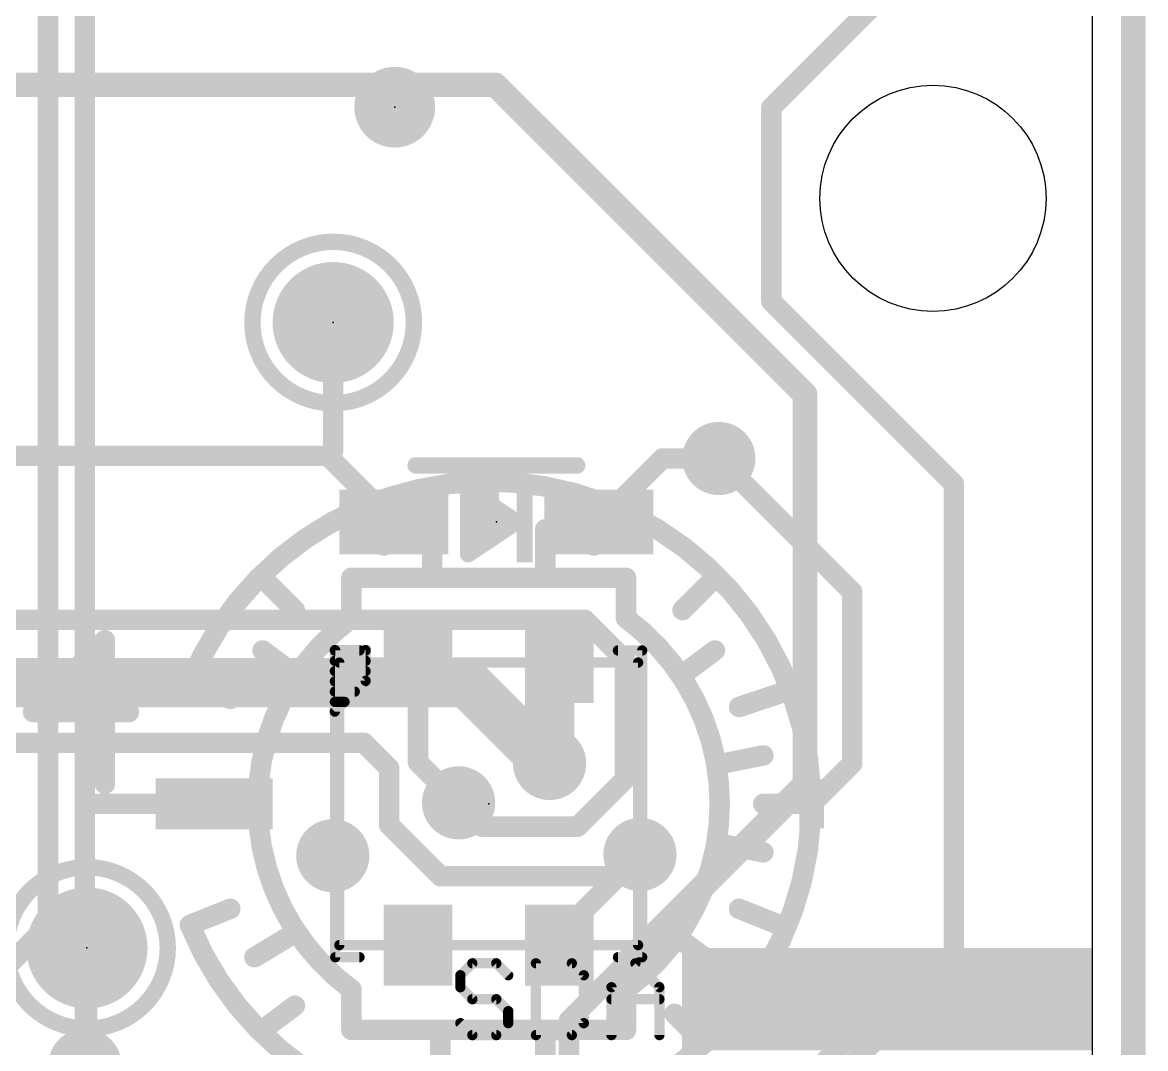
# Model space of a CAD drawing. Extents: x -30.6 to 30.6, y -30.6 to 30.6.
# Drawn here: x 16.73 to 30.63, y 4.47 to 17.18 of the extents above; entities that cross this region are included whole.
import ezdxf

# ---------------------------------------------------------------- set-up
doc = ezdxf.new("R2010")
doc.units = 0
for name, color, linetype in [('1', 12, 'CONTINUOUS'), ('16', 5, 'CONTINUOUS'), ('18', 110, 'CONTINUOUS'), ('20', 53, 'CONTINUOUS'), ('21', 40, 'CONTINUOUS'), ('22', 53, 'CONTINUOUS'), ('23', 40, 'CONTINUOUS'), ('24', 6, 'CONTINUOUS')]:
    doc.layers.add(name, color=color, linetype=linetype)

# ---------------------------------------------------------------- blocks, each defined once
blk = doc.blocks.new('RECT')
blk.add_solid([(-0.5, -0.5), (0.5, -0.5), (-0.5, 0.5), (0.5, 0.5)])
blk = doc.blocks.new('PIE')
at = {"const_width": 0.5}
blk.add_lwpolyline([(0, -0.25, 1), (0, 0.25, 1), (0, -0.25)], format="xyb", dxfattribs=at)
blk = doc.blocks.new('ROUNDV')
at = {"const_width": 0.5}
blk.add_lwpolyline([(0, -0.25, 1), (0, 0.25, 1), (0, -0.25)], format="xyb", dxfattribs=at)

msp = doc.modelspace()

# ---------------------------------------------------------------- linework, layer by layer
at = {"layer": '1'}
for points, const_width in [([(30.48, -30.48), (30.48, 30.48)], 0.3048), ([(22.5826, 16.4064), (8.001, 16.4064)], 0.3048), ([(26.416, 12.573), (22.5826, 16.4064)], 0.3048), ([(20.574, 13.462), (20.574, 11.879)], 0.254), ([(26.416, 7.7419), (26.416, 12.573)], 0.3048), ([(20.574, 11.879), (20.506, 11.811)], 0.254), ([(14.478, 11.811), (20.506, 11.811)], 0.254), ([(20.506, 11.811), (21.325, 10.992)], 0.254), ([(23.865, 10.992), (24.651, 11.778)], 0.254), ([(24.651, 11.778), (25.349, 11.778)], 0.254), ([(23.6906, 9.779), (9.2064, 9.779)], 0.254), ([(24.1856, 9.284), (23.6906, 9.779)], 0.254), ([(24.1856, 7.8026), (24.1856, 9.284)], 0.254), ([(8.255, 9), (22.23, 9)], 0.6096), ([(22.23, 9), (23.23, 8)], 0.6096), ([(9.6471, 8.255), (20.955, 8.255)], 0.254), ([(20.955, 8.255), (21.2666, 7.9434)], 0.254), ([(23.23, 8), (23.254, 8)], 0.6096), ([(21.2666, 7.9434), (21.2666, 7.239)], 0.254), ([(24.1856, 7.8026), (23.5996, 7.2166)], 0.254), ([(26.416, 7.7419), (24.2367, 5.5626)], 0.3048), ([(22.4228, 7.2166), (22.127, 7.5124)], 0.254), ([(21.2666, 7.239), (21.9016, 6.604)], 0.254), ([(23.5996, 7.2166), (22.4228, 7.2166)], 0.254), ([(24.104, 6.604), (24.373, 6.873)], 0.254), ([(21.9016, 6.604), (24.104, 6.604)], 0.254), ([(17.526, 5.715), (17.526, 4.288)], 0.254), ([(24.2367, 5.5626), (23.495, 4.8209)], 0.254), ([(25.8572, 3.5052), (27.432, 5.08)], 0.254), ([(23.495, 4.8209), (23.495, 4.318)], 0.254)]:
    msp.add_lwpolyline(points, dxfattribs=dict(at, const_width=const_width))
for points, const_width in [([(22.6365, 16.4603, 1), (22.5287, 16.3525)], 0.1524), ([(22.5826, 16.3302, 1), (22.5826, 16.4826)], 0.1524), ([(20.6375, 13.462, 1), (20.5105, 13.462)], 0.127), ([(26.4922, 12.573, 1), (26.3398, 12.573)], 0.1524), ([(26.3621, 12.5191, 1), (26.4699, 12.6269)], 0.1524), ([(20.6189, 11.8341, 1), (20.5291, 11.9239)], 0.127), ([(20.5509, 11.8559, 1), (20.4611, 11.7661)], 0.127), ([(20.4611, 11.8559, 1), (20.5509, 11.7661)], 0.127), ([(20.506, 11.7475, 1), (20.506, 11.8745)], 0.127), ([(20.5105, 11.879, 1), (20.6375, 11.879)], 0.127), ([(24.651, 11.8415, 1), (24.651, 11.7145)], 0.127), ([(24.6959, 11.7331, 1), (24.6061, 11.8229)], 0.127), ([(25.349, 11.7145, 1), (25.349, 11.8415)], 0.127), ([(21.2801, 10.9471, 1), (21.3699, 11.0369)], 0.127), ([(23.8201, 11.0369, 1), (23.9099, 10.9471)], 0.127), ([(23.7355, 9.8239, 1), (23.6457, 9.7341)], 0.127), ([(23.6906, 9.7155, 1), (23.6906, 9.8425)], 0.127), ([(24.2491, 9.284, 1), (24.1221, 9.284)], 0.127), ([(24.1407, 9.2391, 1), (24.2305, 9.3289)], 0.127), ([(22.3378, 9.1078, 1), (22.1222, 8.8922)], 0.3048), ([(22.23, 8.8476, 1), (22.23, 9.1524)], 0.3048), ([(20.9999, 8.2999, 1), (20.9101, 8.2101)], 0.127), ([(20.955, 8.1915, 1), (20.955, 8.3185)], 0.127), ([(23.23, 8.1524, 1), (23.23, 7.8476)], 0.3048), ([(23.1222, 7.8922, 1), (23.3378, 8.1078)], 0.3048), ([(23.254, 7.8476, 1), (23.254, 8.1524)], 0.3048), ([(21.3301, 7.9434, 1), (21.2031, 7.9434)], 0.127), ([(21.2217, 7.8985, 1), (21.3115, 7.9883)], 0.127), ([(24.2305, 7.7577, 1), (24.1407, 7.8475)], 0.127), ([(24.1221, 7.8026, 1), (24.2491, 7.8026)], 0.127), ([(26.3398, 7.7419, 1), (26.4922, 7.7419)], 0.1524), ([(26.4699, 7.688, 1), (26.3621, 7.7958)], 0.1524), ([(22.1719, 7.5573, 1), (22.0821, 7.4675)], 0.127), ([(21.3115, 7.2839, 1), (21.2217, 7.1941)], 0.127), ([(21.2031, 7.239, 1), (21.3301, 7.239)], 0.127), ([(22.4228, 7.2801, 1), (22.4228, 7.1531)], 0.127), ([(22.3779, 7.1717, 1), (22.4677, 7.2615)], 0.127), ([(23.5547, 7.2615, 1), (23.6445, 7.1717)], 0.127), ([(23.5996, 7.1531, 1), (23.5996, 7.2801)], 0.127), ([(24.4179, 6.8281, 1), (24.3281, 6.9179)], 0.127), ([(21.9016, 6.6675, 1), (21.9016, 6.5405)], 0.127), ([(21.8567, 6.5591, 1), (21.9465, 6.6489)], 0.127), ([(24.0591, 6.6489, 1), (24.1489, 6.5591)], 0.127), ([(24.104, 6.5405, 1), (24.104, 6.6675)], 0.127), ([(17.5895, 5.715, 1), (17.4625, 5.715)], 0.127), ([(24.1828, 5.6165, 1), (24.2906, 5.5087)], 0.1524), ([(24.2816, 5.5177, 1), (24.1918, 5.6075)], 0.127), ([(27.4769, 5.0351, 1), (27.3871, 5.1249)], 0.127), ([(23.5585, 4.8209, 1), (23.4315, 4.8209)], 0.127), ([(23.4501, 4.8658, 1), (23.5399, 4.776)], 0.127)]:
    msp.add_lwpolyline(points, format="xyb", dxfattribs=dict(at, const_width=const_width))
at = {"layer": '16'}
for points, const_width in [([(30.48, -30.48), (30.48, 30.48)], 0.3048), ([(17.0428, 5.9938), (17.0428, 22.2498)], 0.254), ([(17.5, 20.9), (17.5, 7.5)], 0.254), ([(26, 16.1255), (28.2584, 18.3839)], 0.254), ([(26, 13.7235), (26, 16.1255)], 0.254), ([(28.2584, 11.4651), (26, 13.7235)], 0.254), ([(27, 10.127), (25.349, 11.778)], 0.254), ([(22.5, 11.5), (22.5, 10.9)], 0.254), ([(28.2584, 5.5406), (28.2584, 11.4651)], 0.254), ([(21, 11.2), (21.2, 10.7)], 0.254), ([(24, 11.2), (23.8, 10.7)], 0.254), ([(21.8, 10.3), (21.8, 10.9)], 0.254), ([(23.2, 10.3), (23.2, 10.9)], 0.254), ([(19.7, 10.3), (20.1, 9.9)], 0.254), ([(20.8, 9.8), (20.8, 10.3)], 0.254), ([(21.8, 10.3), (20.8, 10.3)], 0.254), ([(23.2, 10.3), (21.8, 10.3)], 0.254), ([(24.2, 10.3), (23.2, 10.3)], 0.254), ([(24.2, 9.8), (24.2, 10.3)], 0.254), ([(25.3, 10.3), (24.9, 9.9)], 0.254), ([(27, 8), (27, 10.127)], 0.254), ([(20.1, 9.1), (19.7, 9.4)], 0.254), ([(23.375, 9.25), (23.254, 9.129)], 0.6096), ([(24.9, 9.1), (25.3, 9.4)], 0.254), ([(21.625, 9.25), (21.625, 8.0144)], 0.254), ([(23.254, 9.129), (23.254, 8)], 0.6096), ([(18.8, 9), (19.3, 8.8)], 0.254), ([(26.2, 8.9), (25.6, 8.7)], 0.254), ([(25.4, 8), (25.9, 8.1)], 0.254), ([(21.625, 8.0144), (22.127, 7.5124)], 0.254), ([(26.5, 7.5), (27, 8)], 0.254), ([(17.5, 7.5), (17.5, 4.262)], 0.254), ([(19.1, 7.5), (17.5, 7.5)], 0.254), ([(26.5, 7.5), (25.9, 7.5)], 0.254), ([(25.4, 7), (25.9, 6.9)], 0.254), ([(24.373, 6.873), (23.375, 5.875)], 0.254), ([(18.8, 6), (19.3, 6.2)], 0.254), ([(26.1, 6), (25.6, 6.2)], 0.254), ([(15.748, 4.699), (17.0428, 5.9938)], 0.254), ([(20.1, 5.9), (19.6, 5.6)], 0.254), ([(23.375, 5.875), (23.375, 5.75)], 0.254), ([(24.9, 5.8), (25.3, 5.5)], 0.254), ([(26, 3.2822), (28.2584, 5.5406)], 0.254), ([(20.8, 5.2), (20.8, 4.7)], 0.254), ([(24.2, 5.2), (24.2, 4.7)], 0.254), ([(19.7, 4.7), (20.1, 5)], 0.254), ([(25.1, 4.6), (24.8, 4.9)], 0.254), ([(21.9, 4.7), (20.8, 4.7)], 0.254), ([(23.2, 4.7), (21.9, 4.7)], 0.254), ([(21.9, 4.7), (21.9, 4.1)], 0.254), ([(24.2, 4.7), (23.2, 4.7)], 0.254), ([(23.2, 4.7), (23.2, 4.1)], 0.254)]:
    msp.add_lwpolyline(points, dxfattribs=dict(at, const_width=const_width))
for points, const_width in [([(26.0635, 16.1255, 1), (25.9365, 16.1255)], 0.127), ([(25.9551, 16.1704, 1), (26.0449, 16.0806)], 0.127), ([(26.0449, 13.7684, 1), (25.9551, 13.6786)], 0.127), ([(25.9365, 13.7235, 1), (26.0635, 13.7235)], 0.127), ([(25.3939, 11.8229, 1), (25.3041, 11.7331)], 0.127), ([(18.8, 6, 5.1283), (18.8, 9)], 0.254), ([(22.5635, 11.5, 1), (22.4365, 11.5)], 0.127), ([(28.3219, 11.4651, 1), (28.1949, 11.4651)], 0.127), ([(28.2135, 11.4202, 1), (28.3033, 11.51)], 0.127), ([(21.059, 11.2236, 1), (20.941, 11.1764)], 0.127), ([(24.059, 11.1764, 1), (23.941, 11.2236)], 0.127), ([(21.8635, 10.9, 1), (21.7365, 10.9)], 0.127), ([(23.2635, 10.9, 1), (23.1365, 10.9)], 0.127), ([(22.4365, 10.9, 1), (22.5635, 10.9)], 0.127), ([(21.141, 10.6764, 1), (21.259, 10.7236)], 0.127), ([(23.741, 10.7236, 1), (23.859, 10.6764)], 0.127), ([(19.7449, 10.3449, 1), (19.6551, 10.2551)], 0.127), ([(20.8635, 10.3, 1), (20.7365, 10.3)], 0.127), ([(20.8, 10.3635, 1), (20.8, 10.2365)], 0.127), ([(21.8, 10.3635, 1), (21.8, 10.2365)], 0.127), ([(21.7365, 10.3, 1), (21.8635, 10.3)], 0.127), ([(21.8, 10.2365, 1), (21.8, 10.3635)], 0.127), ([(23.2, 10.3635, 1), (23.2, 10.2365)], 0.127), ([(23.1365, 10.3, 1), (23.2635, 10.3)], 0.127), ([(23.2, 10.2365, 1), (23.2, 10.3635)], 0.127), ([(24.2635, 10.3, 1), (24.1365, 10.3)], 0.127), ([(24.2, 10.2365, 1), (24.2, 10.3635)], 0.127), ([(25.3449, 10.2551, 1), (25.2551, 10.3449)], 0.127), ([(27.0635, 10.127, 1), (26.9365, 10.127)], 0.127), ([(26.9551, 10.0821, 1), (27.0449, 10.1719)], 0.127), ([(20.8, 9.8, 0.5044), (20.8, 5.2)], 0.254), ([(20.0551, 9.8551, 1), (20.1449, 9.9449)], 0.127), ([(20.8377, 9.7489, 1), (20.7623, 9.8511)], 0.127), ([(24.2, 5.2, 0.5044), (24.2, 9.8)], 0.254), ([(24.2377, 9.8511, 1), (24.1623, 9.7489)], 0.127), ([(24.8551, 9.9449, 1), (24.9449, 9.8551)], 0.127), ([(20.7365, 9.8, 1), (20.8635, 9.8)], 0.127), ([(24.1365, 9.8, 1), (24.2635, 9.8)], 0.127), ([(19.7381, 9.4508, 1), (19.6619, 9.3492)], 0.127), ([(23.4828, 9.1422, 1), (23.2672, 9.3578)], 0.3048), ([(25.3381, 9.3492, 1), (25.2619, 9.4508)], 0.127), ([(21.6885, 9.25, 1), (21.5615, 9.25)], 0.127), ([(23.1462, 9.2368, 1), (23.3618, 9.0212)], 0.3048), ([(23.4064, 9.129, 1), (23.1016, 9.129)], 0.3048), ([(20.0619, 9.0492, 1), (20.1381, 9.1508)], 0.127), ([(24.8619, 9.1508, 1), (24.9381, 9.0492)], 0.127), ([(18.8236, 9.059, 1), (18.7764, 8.941)], 0.127), ([(18.7412, 9.0239, 1), (18.8588, 8.9761)], 0.127), ([(19.2764, 8.741, 1), (19.3236, 8.859)], 0.127), ([(26.2201, 8.8398, 1), (26.1799, 8.9602)], 0.127), ([(25.5799, 8.7602, 1), (25.6201, 8.6398)], 0.127), ([(25.9125, 8.0377, 1), (25.8875, 8.1623)], 0.127), ([(21.6699, 8.0593, 1), (21.5801, 7.9695)], 0.127), ([(21.5615, 8.0144, 1), (21.6885, 8.0144)], 0.127), ([(23.1016, 8, 1), (23.4064, 8)], 0.3048), ([(25.3875, 8.0623, 1), (25.4125, 7.9377)], 0.127), ([(27.0449, 7.9551, 1), (26.9551, 8.0449)], 0.127), ([(26.9365, 8, 1), (27.0635, 8)], 0.127), ([(17.5635, 7.5, 1), (17.4365, 7.5)], 0.127), ([(17.5, 7.5635, 1), (17.5, 7.4365)], 0.127), ([(17.4365, 7.5, 1), (17.5635, 7.5)], 0.127), ([(19.1, 7.4365, 1), (19.1, 7.5635)], 0.127), ([(22.0821, 7.4675, 1), (22.1719, 7.5573)], 0.127), ([(25.9, 7.5635, 1), (25.9, 7.4365)], 0.127), ([(26.4551, 7.5449, 1), (26.5449, 7.4551)], 0.127), ([(26.5, 7.4365, 1), (26.5, 7.5635)], 0.127), ([(25.4125, 7.0623, 1), (25.3875, 6.9377)], 0.127), ([(24.4179, 6.8281, 1), (24.3281, 6.9179)], 0.127), ([(25.8875, 6.8377, 1), (25.9125, 6.9623)], 0.127), ([(19.3236, 6.141, 1), (19.2764, 6.259)], 0.127), ([(25.6236, 6.259, 1), (25.5764, 6.141)], 0.127), ([(17.0877, 5.9489, 1), (16.9979, 6.0387)], 0.127), ([(18.8588, 6.0239, 1), (18.7412, 5.9761)], 0.127), ([(18.7764, 6.059, 1), (18.8236, 5.941)], 0.127), ([(26.0764, 5.941, 1), (26.1236, 6.059)], 0.127), ([(16.9793, 5.9938, 1), (17.1063, 5.9938)], 0.127), ([(20.1327, 5.8455, 1), (20.0673, 5.9545)], 0.127), ([(23.4385, 5.875, 1), (23.3115, 5.875)], 0.127), ([(23.3301, 5.9199, 1), (23.4199, 5.8301)], 0.127), ([(24.9381, 5.8508, 1), (24.8619, 5.7492)], 0.127), ([(19.5673, 5.6545, 1), (19.6327, 5.5455)], 0.127), ([(23.3115, 5.75, 1), (23.4385, 5.75)], 0.127), ([(25.2619, 5.4492, 1), (25.3381, 5.5508)], 0.127), ([(28.1949, 5.5406, 1), (28.3219, 5.5406)], 0.127), ([(28.3033, 5.4957, 1), (28.2135, 5.5855)], 0.127), ([(20.8635, 5.2, 1), (20.7365, 5.2)], 0.127), ([(20.7623, 5.1489, 1), (20.8377, 5.2511)], 0.127), ([(24.2635, 5.2, 1), (24.1365, 5.2)], 0.127), ([(24.1623, 5.2511, 1), (24.2377, 5.1489)], 0.127), ([(20.1381, 4.9492, 1), (20.0619, 5.0508)], 0.127), ([(24.8449, 4.9449, 1), (24.7551, 4.8551)], 0.127), ([(19.6619, 4.7508, 1), (19.7381, 4.6492)], 0.127), ([(20.8, 4.7635, 1), (20.8, 4.6365)], 0.127), ([(20.7365, 4.7, 1), (20.8635, 4.7)], 0.127), ([(21.9, 4.7635, 1), (21.9, 4.6365)], 0.127), ([(21.9635, 4.7, 1), (21.8365, 4.7)], 0.127), ([(21.9, 4.6365, 1), (21.9, 4.7635)], 0.127), ([(23.2, 4.7635, 1), (23.2, 4.6365)], 0.127), ([(23.2635, 4.7, 1), (23.1365, 4.7)], 0.127), ([(23.2, 4.6365, 1), (23.2, 4.7635)], 0.127), ([(24.1365, 4.7, 1), (24.2635, 4.7)], 0.127), ([(24.2, 4.6365, 1), (24.2, 4.7635)], 0.127), ([(25.0551, 4.5551, 1), (25.1449, 4.6449)], 0.127)]:
    msp.add_lwpolyline(points, format="xyb", dxfattribs=dict(at, const_width=const_width))
at = {"layer": '20'}
msp.add_line((29.972, 30.028), (29.972, -29.972), dxfattribs=at)
msp.add_circle((28, 15), 1.4, dxfattribs=at)
at = {"layer": '21'}
for points, const_width in [([(20.574, 12.462, 1), (20.574, 14.462, 1), (20.574, 12.462)], 0.2032), ([(21.595, 11.7428, 1), (21.595, 11.6412)], 0.1016), ([(23.595, 11.6412, 1), (23.595, 11.7428)], 0.1016), ([(22.2958, 11.392, 1), (22.1942, 11.392)], 0.1016), ([(22.2732, 11.4343, 1), (22.2168, 11.3497)], 0.1016), ([(22.4458, 11.192, 1), (22.3442, 11.192)], 0.1016), ([(22.4232, 11.2343, 1), (22.3668, 11.1497)], 0.1016), ([(22.395, 11.2268, 1), (22.395, 11.1252)], 0.1016), ([(22.419, 11.1252, 1), (22.419, 11.2268)], 0.1016), ([(22.395, 11.0236, 1), (22.395, 10.922)], 0.1016), ([(22.6662, 10.922, 1), (22.6662, 11.0236)], 0.1016), ([(22.7232, 10.9497, 1), (22.6668, 11.0343)], 0.1016), ([(22.6668, 10.9497, 1), (22.7232, 11.0343)], 0.1016), ([(22.8732, 10.9497, 1), (22.8168, 11.0343)], 0.1016), ([(22.8168, 10.9497, 1), (22.8732, 11.0343)], 0.1016), ([(22.3668, 10.8343, 1), (22.4232, 10.7497)], 0.1016), ([(22.3442, 10.792, 1), (22.4458, 10.792)], 0.1016), ([(22.2168, 10.6343, 1), (22.2732, 10.5497)], 0.1016), ([(22.1942, 10.592, 1), (22.2958, 10.592)], 0.1016), ([(21.595, 10.3428, 1), (21.595, 10.2412)], 0.1016), ([(23.595, 10.2412, 1), (23.595, 10.3428)], 0.1016), ([(17.8113, 9.5265, 1), (17.6843, 9.5265)], 0.127), ([(17.7927, 9.4816, 1), (17.7029, 9.5714)], 0.127), ([(16.8581, 8.7003, 1), (16.8581, 8.5733)], 0.127), ([(18.0444, 8.5733, 1), (18.0444, 8.7003)], 0.127), ([(16.8132, 8.6817, 1), (16.903, 8.5919)], 0.127), ([(17.6843, 7.747, 1), (17.8113, 7.747)], 0.127), ([(17.526, 4.715, 1), (17.526, 6.715, 1), (17.526, 4.715)], 0.2032), ([(22.2972, 5.557, 1), (22.2972, 5.4935)], 0.0635), ([(22.3197, 5.5028, 1), (22.2748, 5.5477)], 0.0635), ([(22.6163, 5.5477, 1), (22.5714, 5.5028)], 0.0635), ([(22.5938, 5.4935, 1), (22.5938, 5.557)], 0.0635), ([(23.1162, 5.5253, 1), (23.0527, 5.5253)], 0.0635), ([(23.0845, 5.557, 1), (23.0845, 5.4935)], 0.0635), ([(23.5518, 5.5477, 1), (23.5069, 5.5028)], 0.0635), ([(23.5293, 5.4935, 1), (23.5293, 5.557)], 0.0635), ([(24.339, 5.5477, 1), (24.2941, 5.5028)], 0.0635), ([(24.339, 5.5028, 1), (24.2941, 5.5477)], 0.0635), ([(22.1807, 5.377, 1), (22.1172, 5.377)], 0.0635), ([(22.1265, 5.3994, 1), (22.1714, 5.3545)], 0.0635), ([(22.7197, 5.3545, 1), (22.7646, 5.3994)], 0.0635), ([(23.7094, 5.377, 1), (23.6459, 5.377)], 0.0635), ([(23.6552, 5.3545, 1), (23.7001, 5.3994)], 0.0635), ([(22.1714, 5.2511, 1), (22.1265, 5.2062)], 0.0635), ([(24.0517, 5.2287, 1), (23.9882, 5.2287)], 0.0635), ([(24.6449, 5.2287, 1), (24.5814, 5.2287)], 0.0635), ([(22.1172, 5.2287, 1), (22.1807, 5.2287)], 0.0635), ([(23.9975, 5.2511, 1), (24.0424, 5.2062)], 0.0635), ([(24.5907, 5.2062, 1), (24.6356, 5.2511)], 0.0635), ([(22.2972, 5.1121, 1), (22.2972, 5.0486)], 0.0635), ([(22.2748, 5.0579, 1), (22.3197, 5.1028)], 0.0635), ([(22.6163, 5.1028, 1), (22.5714, 5.0579)], 0.0635), ([(22.5938, 5.0486, 1), (22.5938, 5.1121)], 0.0635), ([(24.02, 5.1121, 1), (24.02, 5.0486)], 0.0635), ([(24.6132, 5.0486, 1), (24.6132, 5.1121)], 0.0635), ([(22.7739, 4.9321, 1), (22.7104, 4.9321)], 0.0635), ([(22.7197, 4.9096, 1), (22.7646, 4.9545)], 0.0635), ([(22.1714, 4.8062, 1), (22.1265, 4.7613)], 0.0635), ([(22.7104, 4.7838, 1), (22.7739, 4.7838)], 0.0635), ([(22.7646, 4.7613, 1), (22.7197, 4.8062)], 0.0635), ([(23.6459, 4.7838, 1), (23.7094, 4.7838)], 0.0635), ([(23.7001, 4.7613, 1), (23.6552, 4.8062)], 0.0635), ([(22.2972, 4.6673, 1), (22.2972, 4.6038)], 0.0635), ([(22.2748, 4.613, 1), (22.3197, 4.658)], 0.0635), ([(22.5714, 4.658, 1), (22.6163, 4.613)], 0.0635), ([(22.5938, 4.6038, 1), (22.5938, 4.6673)], 0.0635), ([(23.0845, 4.6673, 1), (23.0845, 4.6038)], 0.0635), ([(23.0527, 4.6355, 1), (23.1162, 4.6355)], 0.0635), ([(23.5069, 4.658, 1), (23.5518, 4.613)], 0.0635), ([(23.5293, 4.6038, 1), (23.5293, 4.6673)], 0.0635), ([(23.9882, 4.6355, 1), (24.0517, 4.6355)], 0.0635), ([(24.5814, 4.6355, 1), (24.6449, 4.6355)], 0.0635)]:
    msp.add_lwpolyline(points, format="xyb", dxfattribs=dict(at, const_width=const_width))
for points, const_width in [([(21.595, 11.692), (23.595, 11.692)], 0.2032), ([(22.245, 10.592), (22.245, 11.392)], 0.2032), ([(22.245, 11.392), (22.845, 10.992)], 0.2032), ([(22.395, 10.792), (22.395, 11.192)], 0.2032), ([(22.395, 11.192), (22.695, 10.992)], 0.2032), ([(22.395, 11.176), (22.419, 11.176)], 0.2032), ([(22.845, 10.992), (22.245, 10.592)], 0.2032), ([(22.695, 10.992), (22.395, 10.792)], 0.2032), ([(22.395, 10.9728), (22.6662, 10.9728)], 0.2032), ([(23.595, 10.292), (21.595, 10.292)], 0.2032), ([(17.7478, 9.5265), (16.8581, 8.6368)], 0.254), ([(17.7478, 7.747), (17.7478, 9.5265)], 0.254), ([(16.8581, 8.6368), (18.0444, 8.6368)], 0.254), ([(22.2972, 5.5253), (22.1489, 5.377)], 0.127), ([(22.5938, 5.5253), (22.2972, 5.5253)], 0.127), ([(22.7421, 5.377), (22.5938, 5.5253)], 0.127), ([(23.0845, 5.5253), (23.0845, 4.6355)], 0.127), ([(23.5293, 5.5253), (23.0845, 5.5253)], 0.127), ([(23.6776, 5.377), (23.5293, 5.5253)], 0.127), ([(24.02, 5.2287), (24.3166, 5.5253)], 0.127), ([(24.3166, 5.5253), (24.6132, 5.2287)], 0.127), ([(22.1489, 5.377), (22.1489, 5.2287)], 0.127), ([(23.6776, 4.7838), (23.6776, 5.377)], 0.127), ([(22.1489, 5.2287), (22.2972, 5.0804)], 0.127), ([(24.02, 4.6355), (24.02, 5.2287)], 0.127), ([(24.6132, 5.2287), (24.6132, 4.6355)], 0.127), ([(22.2972, 5.0804), (22.5938, 5.0804)], 0.127), ([(22.5938, 5.0804), (22.7421, 4.9321)], 0.127), ([(24.02, 5.0804), (24.6132, 5.0804)], 0.127), ([(22.7421, 4.9321), (22.7421, 4.7838)], 0.127), ([(22.2972, 4.6355), (22.1489, 4.7838)], 0.127), ([(22.7421, 4.7838), (22.5938, 4.6355)], 0.127), ([(23.5293, 4.6355), (23.6776, 4.7838)], 0.127), ([(22.5938, 4.6355), (22.2972, 4.6355)], 0.127), ([(23.0845, 4.6355), (23.5293, 4.6355)], 0.127)]:
    msp.add_lwpolyline(points, dxfattribs=dict(at, const_width=const_width))
at = {"layer": '22', "const_width": 0.0635}
for points in [[(20.595, 9.4298, 1), (20.595, 9.3662)], [(20.595, 9.4368, 1), (20.595, 9.3733)], [(20.6268, 9.405, 1), (20.5633, 9.405)], [(20.6, 9.4318, 1), (20.6, 9.3682)], [(20.6318, 9.4, 1), (20.5683, 9.4)], [(20.9, 9.3682, 1), (20.9, 9.4318)], [(21.0078, 9.405, 1), (20.9443, 9.405)], [(20.976, 9.3733, 1), (20.976, 9.4368)], [(20.976, 9.3662, 1), (20.976, 9.4298)], [(24.1, 9.4318, 1), (24.1, 9.3682)], [(24.4318, 9.4, 1), (24.3683, 9.4)], [(24.4, 9.3682, 1), (24.4, 9.4318)], [(20.595, 9.3028, 1), (20.595, 9.2393)], [(20.976, 9.2393, 1), (20.976, 9.3028)], [(20.595, 9.1758, 1), (20.595, 9.1122)], [(20.65, 9.2818, 1), (20.65, 9.2182)], [(20.6818, 9.25, 1), (20.6183, 9.25)], [(20.976, 9.1122, 1), (20.976, 9.1758)], [(24.3818, 9.25, 1), (24.3183, 9.25)], [(24.35, 9.2182, 1), (24.35, 9.2818)], [(20.595, 9.0488, 1), (20.595, 8.9853)], [(20.9443, 9.024, 1), (21.0078, 9.024)], [(20.9985, 9.0015, 1), (20.9535, 9.0465)], [(20.969, 8.9853, 1), (20.969, 9.0488)], [(20.595, 8.9218, 1), (20.595, 8.8582)], [(20.842, 8.8582, 1), (20.842, 8.9218)], [(20.595, 8.7948, 1), (20.595, 8.7312)], [(20.715, 8.7312, 1), (20.715, 8.7948)], [(20.5725, 8.6655, 1), (20.6175, 8.6205)], [(20.5633, 8.643, 1), (20.6268, 8.643)], [(20.65, 5.7817, 1), (20.65, 5.7183)], [(20.6183, 5.75, 1), (20.6818, 5.75)], [(24.3183, 5.75, 1), (24.3818, 5.75)], [(24.35, 5.7183, 1), (24.35, 5.7817)], [(20.6, 5.6318, 1), (20.6, 5.5683)], [(20.5683, 5.6, 1), (20.6318, 5.6)], [(20.9, 5.5683, 1), (20.9, 5.6318)], [(24.1, 5.6318, 1), (24.1, 5.5683)], [(24.3683, 5.6, 1), (24.4318, 5.6)], [(24.4, 5.5683, 1), (24.4, 5.6318)]]:
    msp.add_lwpolyline(points, format="xyb", dxfattribs=at)
at = {"layer": '22', "const_width": 0.127}
for points in [[(20.595, 9.405), (20.976, 9.405)], [(20.595, 8.643), (20.595, 9.405)], [(20.595, 9.398), (20.976, 9.398)], [(20.9, 9.4), (20.6, 9.4)], [(20.6, 9.4), (20.6, 5.6)], [(20.976, 9.405), (20.976, 9.024)], [(24.1, 9.4), (24.4, 9.4)], [(24.4, 9.4), (24.4, 5.6)], [(20.595, 9.271), (20.976, 9.271)], [(20.595, 9.144), (20.976, 9.144)], [(20.65, 5.75), (20.65, 9.25)], [(20.65, 9.25), (24.35, 9.25)], [(24.35, 9.25), (24.35, 5.75)], [(20.976, 9.024), (20.595, 8.643)], [(20.595, 9.017), (20.969, 9.017)], [(20.595, 8.89), (20.842, 8.89)], [(20.595, 8.763), (20.715, 8.763)], [(24.35, 5.75), (20.65, 5.75)], [(20.6, 5.6), (20.9, 5.6)], [(24.4, 5.6), (24.1, 5.6)]]:
    msp.add_lwpolyline(points, dxfattribs=at)
at = {"layer": '23'}
for p in [(20.574, 13.462), (22.595, 10.992), (17.526, 5.715)]:
    msp.add_point(p, dxfattribs=at)
at = {"layer": '24'}
for p in [(21.336, 16.129), (22.5, 7.5), (22.5, 7.5)]:
    msp.add_point(p, dxfattribs=at)

# ---------------------------------------------------------------- block references
at = {"layer": '1', "xscale": 1.5, "yscale": 1.5}
for p in [(20.574, 13.462), (17.526, 5.715)]:
    msp.add_blockref('PIE', p, dxfattribs=at)
at = {"layer": '1', "rotation": 180}
for p, xscale, yscale in [((21.325, 10.992), 1.35, 0.8), ((23.865, 10.992), 1.35, 0.8), ((27.432, 5.08), 5.08, 1.27)]:
    msp.add_blockref('RECT', p, dxfattribs=dict(at, xscale=xscale, yscale=yscale))
at = {"layer": '16'}
msp.add_blockref('PIE', (21.336, 16.129), dxfattribs=at)
at = {"layer": '16', "xscale": 0.85, "rotation": 180}
for p in [(21.625, 9.25), (23.375, 9.25), (21.625, 5.75), (23.375, 5.75)]:
    msp.add_blockref('RECT', p, dxfattribs=at)
at = {"layer": '16', "xscale": 1.45, "yscale": 0.635}
msp.add_blockref('RECT', (19.1, 7.5), dxfattribs=at)
at = {"layer": '16', "xscale": 0.6096, "yscale": 0.3048, "rotation": 270}
msp.add_blockref('RECT', (26.5, 7.5), dxfattribs=at)
at = {"layer": '18', "xscale": 0.9064, "yscale": 0.9064}
for p in [(25.349, 11.778), (25.349, 11.778), (23.254, 8), (23.254, 8), (22.127, 7.5124), (22.127, 7.5124), (20.5694, 6.858), (20.5694, 6.858), (24.373, 6.873), (24.373, 6.873), (17.5, 4.262), (17.5, 4.262)]:
    msp.add_blockref('ROUNDV', p, dxfattribs=at)
at = {"layer": '21', "xscale": 0.2, "rotation": 180}
msp.add_blockref('RECT', (22.945, 10.992), dxfattribs=at)

doc.saveas('drawing.dxf')
